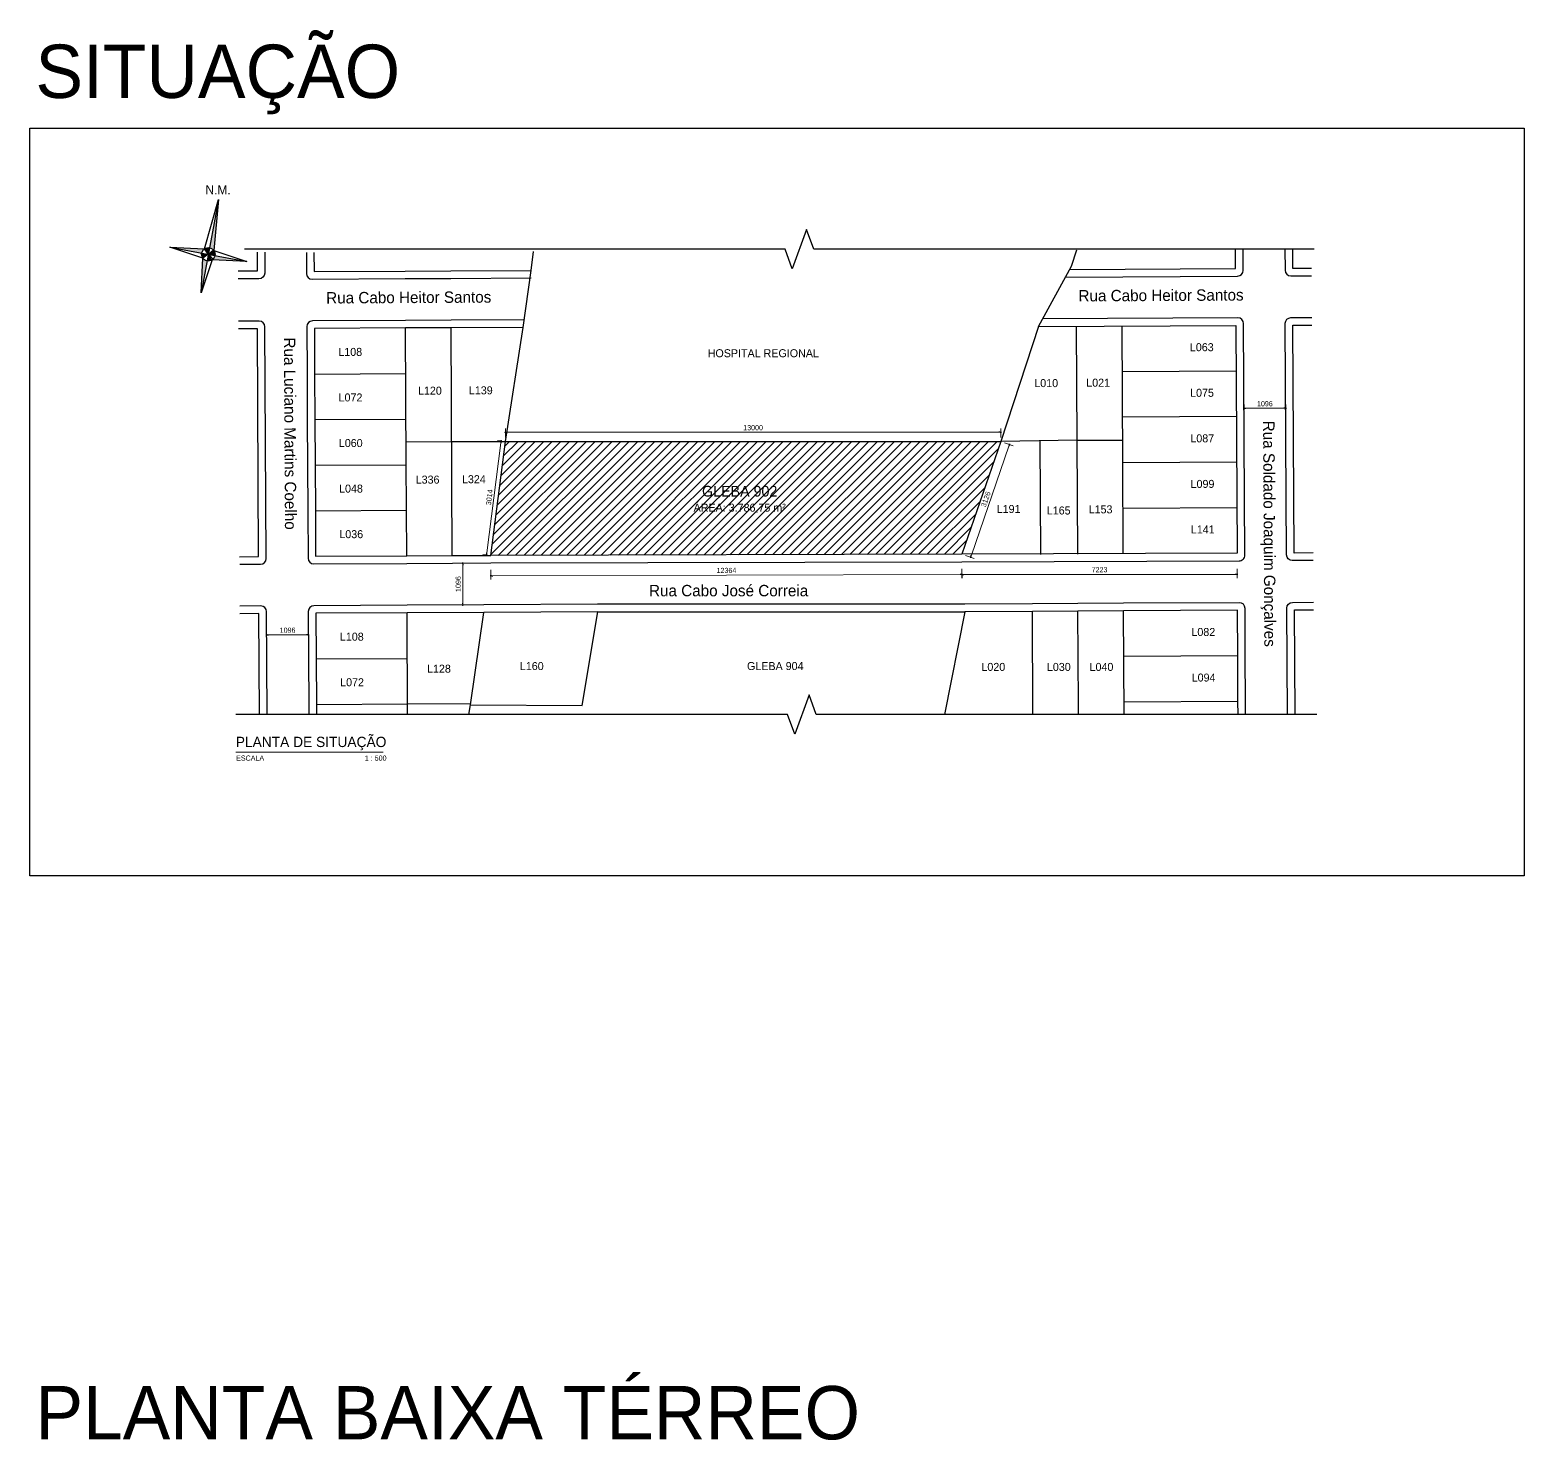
# Model space of a CAD drawing. Header units: centimetres. Extents: x 30244 to 739299, y -139216 to 99734.
# Drawn here: x 610902 to 650117, y 22150 to 59163 of the extents above; entities that cross this region are included whole.
import ezdxf

# ---------------------------------------------------------------- set-up
doc = ezdxf.new("R2010")
doc.units = ezdxf.units.CM
doc.header["$LTSCALE"] = 4
for name, color, linetype in [('0.4', 4, 'Continuous'), ('0.6', 6, 'Continuous'), ('2', 2, 'Continuous'), ('B-COTAS', 1, 'Continuous'), ('C-TEXTO-02', 2, 'Continuous'), ('CONTORNO TERRENO', 3, 'Continuous'), ('NOVO', 170, 'Continuous')]:
    doc.layers.add(name, color=color, linetype=linetype)
for name, color, linetype, lineweight in [('C-TEXTO-01', 2, 'Continuous', 20), ('C-TEXTO-03', 2, 'Continuous', 20), ('textos', 2, 'Continuous', 9)]:
    doc.layers.add(name, color=color, linetype=linetype, lineweight=lineweight)
doc.styles.add('EC_NOMES', font='GOTHIC.TTF')
doc.styles.add('Esc.500', font='ERASLGHT.TTF', dxfattribs={"height": 90})
doc.styles.add('Esc.750', font='ERASLGHT.TTF', dxfattribs={"height": 135})
doc.styles.get("Standard").update_dxf_attribs({"font": 'ERASMD.TTF'})
doc.styles.add('Símbolos', font='ERASLGHT.TTF')
doc.dimstyles.new('ARQ500', dxfattribs={"dimscale": 500, "dimtxt": 90, "dimasz": 0.1, "dimexe": 0.2, "dimexo": 0.2, "dimgap": 0.1, "dimtad": 1, "dimdec": 0, "dimzin": 12, "dimdsep": 46, "dimtxsty": 'Esc.500', "dimblk1": 'DOT', "dimblk2": 'DOT', "dimsah": 1, "dimcen": 0.4, "dimclrd": 256, "dimclre": 256, "dimclrt": 2, "dimadec": 0, "dimazin": 0, "dimtfac": 1, "dimtdec": 0, "dimtix": 1, "dimtmove": 2, "dimatfit": 3, "dimldrblk": 'DOT', "dimfxl": 0.3, "dimfxlon": 1, "dimtolj": 1, "dimtzin": 12, "dimlwd": 9, "dimlwe": 9, "dimarcsym": 0})

# ---------------------------------------------------------------- blocks, each defined once
blk = doc.blocks.new('DOT')
at = {"color": 0, "linetype": 'ByBlock'}
blk.add_line((-0.5, 0), (-1, 0), dxfattribs=at)
at = {"color": 0, "linetype": 'ByBlock', "const_width": 0.5}
blk.add_lwpolyline([(-0.25, 0, 1), (0.25, 0, 1)], format="xyb", close=True, dxfattribs=at)
blk = doc.blocks.new('*D104')
at = {"layer": 'B-COTAS', "lineweight": 9, "transparency": 16777216}
for p, q in [((623382, 48461), (623382, 48702)), ((636382, 48461), (636382, 48702)), ((623432, 48602), (636332, 48602))]:
    blk.add_line(p, q, dxfattribs=at)
at = {"layer": 'DEFPOINTS', "color": 0, "transparency": 16777216}
for p in [(623382, 48361), (636382, 48602), (636382, 48361)]:
    blk.add_point(p, dxfattribs=at)
at = {"layer": 'B-COTAS', "lineweight": 9, "transparency": 16777216, "xscale": 50, "yscale": 50, "zscale": 50, "rotation": 180}
blk.add_blockref('DOT', (623382, 48602), dxfattribs=at)
at = {"layer": 'B-COTAS', "lineweight": 9, "transparency": 16777216, "xscale": 50, "yscale": 50, "zscale": 50}
blk.add_blockref('DOT', (636382, 48602), dxfattribs=at)
at = {"layer": 'B-COTAS', "color": 2, "transparency": 16777216, "insert": (629882, 48722), "char_height": 135, "attachment_point": 5, "style": 'Esc.750'}
blk.add_mtext('\\A1;13000', dxfattribs=at)
blk = doc.blocks.new('_Dot')
at = {"color": 0, "linetype": 'ByBlock', "lineweight": -2}
blk.add_line((-0.5, 0), (-1, 0), dxfattribs=at)
at = {"color": 0, "linetype": 'ByBlock', "const_width": 0.5}
blk.add_lwpolyline([(-0.25, 0, 1), (0.25, 0, 1)], format="xyb", close=True, dxfattribs=at)
blk = doc.blocks.new('*D105')
at = {"layer": 'B-COTAS', "lineweight": 9, "transparency": 16777216}
for p, q in [((623001, 44988), (623001, 44738)), ((623051, 44838), (635315, 44872)), ((635364, 45022), (635365, 44772))]:
    blk.add_line(p, q, dxfattribs=at)
at = {"layer": 'DEFPOINTS', "color": 0, "transparency": 16777216}
for p in [(623000, 45214), (635364, 45248), (635365, 44872)]:
    blk.add_point(p, dxfattribs=at)
at = {"layer": 'B-COTAS', "lineweight": 9, "transparency": 16777216, "xscale": 50, "yscale": 50, "zscale": 50}
for p, rotation in [((623001, 44838), 180.1566305847917), ((635365, 44872), 0.1566305847916921)]:
    blk.add_blockref('DOT', p, dxfattribs=dict(at, rotation=rotation))
at = {"layer": 'B-COTAS', "color": 2, "transparency": 16777216, "insert": (629183, 44975), "char_height": 135, "attachment_point": 5, "rotation": 0.1566, "style": 'Esc.750'}
blk.add_mtext('\\A1;12364', dxfattribs=at)
blk = doc.blocks.new('*D106')
at = {"layer": 'B-COTAS', "lineweight": 9, "transparency": 16777216}
for p, q in [((636477, 48328), (636707, 48249)), ((636596, 48234), (635610, 45373)), ((635458, 45372), (635688, 45293))]:
    blk.add_line(p, q, dxfattribs=at)
at = {"layer": 'DEFPOINTS', "color": 0, "transparency": 16777216}
for p in [(636382, 48361), (635364, 45405), (635593, 45326)]:
    blk.add_point(p, dxfattribs=at)
at = {"layer": 'B-COTAS', "lineweight": 9, "transparency": 16777216, "xscale": 50, "yscale": 50, "zscale": 50}
for p, rotation in [((636612, 48282), 70.9824842449628), ((635593, 45326), 250.9824842449628)]:
    blk.add_blockref('DOT', p, dxfattribs=dict(at, rotation=rotation))
at = {"layer": 'B-COTAS', "color": 2, "transparency": 16777216, "insert": (635990, 46843), "char_height": 135, "attachment_point": 5, "rotation": 70.9825, "style": 'Esc.750'}
blk.add_mtext('\\A1;3126', dxfattribs=at)
blk = doc.blocks.new('*D107')
at = {"layer": 'B-COTAS', "lineweight": 9, "transparency": 16777216}
for p, q in [((623264, 48325), (622895, 45435)), ((623283, 48373), (623171, 48388)), ((622901, 45384), (622789, 45398))]:
    blk.add_line(p, q, dxfattribs=at)
at = {"layer": 'DEFPOINTS', "color": 0, "transparency": 16777216}
for p in [(623382, 48361), (622888, 45386), (623000, 45371)]:
    blk.add_point(p, dxfattribs=at)
at = {"layer": 'B-COTAS', "lineweight": 9, "transparency": 16777216, "xscale": 50, "yscale": 50, "zscale": 50}
for p, rotation in [((623270, 48375), 82.72044767476393), ((622888, 45386), 262.7204476747639)]:
    blk.add_blockref('DOT', p, dxfattribs=dict(at, rotation=rotation))
at = {"layer": 'B-COTAS', "color": 2, "transparency": 16777216, "insert": (622961, 46895), "char_height": 135, "attachment_point": 5, "rotation": 82.7204, "style": 'Esc.750'}
blk.add_mtext('\\A1;3014', dxfattribs=at)
blk = doc.blocks.new('*D108')
at = {"layer": 'B-COTAS', "lineweight": 9, "transparency": 16777216}
for p, q in [((635364, 45022), (635364, 44772)), ((635414, 44872), (642537, 44872)), ((642587, 45022), (642587, 44772))]:
    blk.add_line(p, q, dxfattribs=at)
at = {"layer": 'DEFPOINTS', "color": 0, "transparency": 16777216}
for p in [(635364, 45248), (642587, 45288), (642587, 44872)]:
    blk.add_point(p, dxfattribs=at)
at = {"layer": 'B-COTAS', "lineweight": 9, "transparency": 16777216, "xscale": 50, "yscale": 50, "zscale": 50, "rotation": 180}
blk.add_blockref('DOT', (635364, 44872), dxfattribs=at)
at = {"layer": 'B-COTAS', "lineweight": 9, "transparency": 16777216, "xscale": 50, "yscale": 50, "zscale": 50}
blk.add_blockref('DOT', (642587, 44872), dxfattribs=at)
at = {"layer": 'B-COTAS', "color": 2, "transparency": 16777216, "insert": (638975, 44992), "char_height": 135, "attachment_point": 5, "style": 'Esc.750'}
blk.add_mtext('\\A1;7223', dxfattribs=at)
blk = doc.blocks.new('*D109')
at = {"layer": 'B-COTAS', "lineweight": 9, "transparency": 16777216}
for p, q in [((622113, 45166), (622363, 45166)), ((622263, 45116), (622263, 44120)), ((622113, 44070), (622363, 44070))]:
    blk.add_line(p, q, dxfattribs=at)
at = {"layer": 'DEFPOINTS', "color": 0, "transparency": 16777216}
for p in [(621990, 45166), (621996, 44070), (622263, 44070)]:
    blk.add_point(p, dxfattribs=at)
at = {"layer": 'B-COTAS', "lineweight": 9, "transparency": 16777216, "xscale": 50, "yscale": 50, "zscale": 50}
for p, rotation in [((622263, 45166), 90), ((622263, 44070), 270)]:
    blk.add_blockref('DOT', p, dxfattribs=dict(at, rotation=rotation))
at = {"layer": 'B-COTAS', "color": 2, "transparency": 16777216, "insert": (622144, 44618), "char_height": 135, "attachment_point": 5, "rotation": 90, "style": 'Esc.750'}
blk.add_mtext('\\A1;1096', dxfattribs=at)
blk = doc.blocks.new('*D110')
at = {"layer": 'B-COTAS', "lineweight": 9, "transparency": 16777216}
for p, q in [((642766, 49188), (642766, 49332)), ((642816, 49232), (643812, 49232)), ((643862, 49194), (643862, 49332))]:
    blk.add_line(p, q, dxfattribs=at)
at = {"layer": 'DEFPOINTS', "color": 0, "transparency": 16777216}
for p in [(642766, 49088), (643862, 49232), (643862, 49094)]:
    blk.add_point(p, dxfattribs=at)
at = {"layer": 'B-COTAS', "lineweight": 9, "transparency": 16777216, "xscale": 50, "yscale": 50, "zscale": 50, "rotation": 180}
blk.add_blockref('DOT', (642766, 49232), dxfattribs=at)
at = {"layer": 'B-COTAS', "lineweight": 9, "transparency": 16777216, "xscale": 50, "yscale": 50, "zscale": 50}
blk.add_blockref('DOT', (643862, 49232), dxfattribs=at)
at = {"layer": 'B-COTAS', "color": 2, "transparency": 16777216, "insert": (643314, 49351), "char_height": 135, "attachment_point": 5, "style": 'Esc.750'}
blk.add_mtext('\\A1;1096', dxfattribs=at)
blk = doc.blocks.new('*D111')
at = {"layer": 'B-COTAS', "lineweight": 9, "transparency": 16777216}
for p, q in [((617116, 43286), (617116, 43386)), ((618163, 43286), (617166, 43286)), ((618213, 43286), (618213, 43386))]:
    blk.add_line(p, q, dxfattribs=at)
at = {"layer": 'DEFPOINTS', "color": 0, "transparency": 16777216}
for p in [(617116, 43286), (617116, 43271), (618213, 43277)]:
    blk.add_point(p, dxfattribs=at)
at = {"layer": 'B-COTAS', "lineweight": 9, "transparency": 16777216, "xscale": 50, "yscale": 50, "zscale": 50, "rotation": 180}
blk.add_blockref('DOT', (617116, 43286), dxfattribs=at)
at = {"layer": 'B-COTAS', "lineweight": 9, "transparency": 16777216, "xscale": 50, "yscale": 50, "zscale": 50}
blk.add_blockref('DOT', (618213, 43286), dxfattribs=at)
at = {"layer": 'B-COTAS', "color": 2, "transparency": 16777216, "insert": (617665, 43406), "char_height": 135, "attachment_point": 5, "style": 'Esc.750'}
blk.add_mtext('\\A1;1096', dxfattribs=at)

msp = doc.modelspace()

# ---------------------------------------------------------------- hatches: boundary and pattern name
at = {"layer": '2'}
h = msp.add_hatch(color=256, dxfattribs=at)
h.paths.add_polyline_path([(615729.918, 53372.198), (615850.099, 54713.631), (615616.019, 53446.256, -0.199527702)])
h.paths.add_polyline_path([(616592.319, 53082.865), (615757.834, 53239.536, -0.198640229), (615683.94, 53126.196)])
h.paths.add_polyline_path([(615397.511, 52263.194), (615551.723, 53098.138, -0.197987754), (615438.418, 53171.333)])
h.paths.add_polyline_path([(615409.907, 53304.858, -0.197933079), (615483.405, 53417.925), (614575.423, 53461.529)])
h = msp.add_hatch(color=256, dxfattribs=at)
h.paths.add_polyline_path([(615583.871, 53272.197), (615409.907, 53304.858, 0.200603678), (615438.418, 53171.333)])
h.paths.add_polyline_path([(615683.94, 53126.196), (615583.871, 53272.197), (615551.723, 53098.138, 0.198418582)])
h.paths.add_polyline_path([(615757.834, 53239.536, 0.199063094), (615729.918, 53372.198), (615583.871, 53272.197)])
h.paths.add_polyline_path([(615583.871, 53272.197), (615616.019, 53446.256, 0.199125863), (615483.405, 53417.925)])
at = {"layer": 'B-COTAS'}
h = msp.add_hatch(dxfattribs=at)
h.set_pattern_fill('ANSI31', color=8, scale=50)
h.set_pattern_definition([(45, (428043.56, 152630.52), (-112.2532, 112.2532), [])])
h.paths.add_polyline_path([(635357.469, 45405), (636382.491, 48360.768), (623382.051, 48360.768), (623000.165, 45371.218)])
h.paths.add_polyline_path([(628251.211, 46343.79), (630815.743, 46343.79), (630815.743, 47334.788), (628251.211, 47334.788)], flags=24)

# ---------------------------------------------------------------- linework, layer by layer
at = {"layer": '0.4', "ltscale": 2, "transparency": 33554559}
msp.add_line((622463.83, 41452.01), (622813.975, 43875.22), dxfattribs=at)
at = {"layer": '0.4'}
for points in [[(623382.051, 48360.768), (623849.574, 51355.784), (624060.68, 52851.919), (624122.744, 53350.585)], [(637371.633, 51376.261), (638235.332, 52958.775), (638374.308, 53390.185)], [(638191.861, 52875.717), (642545.937, 52899.458), (642543.22, 53397.771)], [(644038.159, 53405.922), (644040.876, 52907.609), (644539.189, 52910.327)], [(616867.757, 53327.299), (616865.04, 52828.986), (616366.727, 52831.703)], [(618357.262, 53319.148), (618359.979, 52820.835), (620751.882, 52833.877), (621947.833, 52840.398), (624060.68, 52851.919)], [(637371.633, 51376.261), (642554.089, 51404.519), (642586.694, 45424.763), (635363.734, 45405.017)], [(637371.633, 51376.261), (636382.491, 48360.768)], [(644579.946, 45435.631), (644081.633, 45432.914), (644049.028, 51412.67), (644547.341, 51415.388)], [(616407.484, 45335.271), (616905.797, 45337.988), (616873.191, 51317.744), (616374.878, 51315.027)], [(623849.574, 51355.784), (621955.984, 51345.459), (620760.033, 51338.938), (618368.13, 51325.896), (618374.652, 50129.944), (618381.173, 48933.993), (618387.694, 47738.042), (618394.215, 46542.09), (618400.736, 45346.139), (620792.639, 45359.182), (621988.59, 45365.703), (623000.165, 45371.218)], [(642609.757, 41195.173), (642607.888, 41537.921), (642601.367, 42733.872), (642594.846, 43929.824), (639604.968, 43913.521), (638409.016, 43907), (637213.065, 43900.478), (635437.383, 43890.695)], [(644104.74, 41195.173), (644089.785, 43937.975), (644588.098, 43940.692)], [(616928.387, 41195.173), (616913.949, 43843.049), (616415.636, 43840.332)], [(625803.853, 43891.523), (622813.975, 43875.22), (620800.79, 43864.242), (618408.888, 43851.2), (618415.409, 42655.249), (618421.93, 41459.298), (618423.37, 41195.173)], [(622425.311, 41195.173), (622463.83, 41452.01), (625394.754, 41433.735), (625803.853, 43891.523), (635437.383, 43890.695), (634905.332, 41195.173)]]:
    msp.add_lwpolyline(points, dxfattribs=at)
for points in [[(638080.88, 52675.78), (642596.855, 52700.405, 0.414213562), (642745.534, 52850.714), (642742.545, 53398.858)], [(643838.834, 53404.836), (643841.823, 52856.691, 0.414213562), (643992.132, 52708.013), (644540.276, 52711.001)], [(617067.082, 53326.212), (617064.093, 52778.068, -0.414213562), (616913.784, 52629.389), (616365.64, 52632.378)], [(618157.937, 53318.061), (618160.926, 52769.916, 0.414213562), (618311.235, 52621.238), (620752.968, 52634.552), (621948.92, 52641.073), (624061.767, 52652.594)], [(616408.571, 45135.945), (616956.715, 45138.934, 0.414213562), (617105.394, 45289.243), (617072.245, 51368.662, 0.414213562), (616921.936, 51517.341), (616373.792, 51514.352)], [(623848.487, 51555.109), (621954.897, 51544.784), (620758.946, 51538.263), (618317.212, 51524.949, 0.414213562), (618168.534, 51374.64), (618175.326, 50128.857), (618181.848, 48932.906), (618188.369, 47736.955), (618194.89, 46541.004), (618201.683, 45295.221, 0.414213562), (618351.992, 45146.542), (620793.726, 45159.856), (621989.677, 45166.377), (623001.252, 45171.893), (635364.279, 45205.69), (642637.207, 45225.572, 0.415010138), (642786.292, 45375.883), (642753.142, 51455.437, 0.414213562), (642602.833, 51604.116), (637480.748, 51576.187)], [(644581.033, 45236.306), (644032.889, 45233.317, -0.414213562), (643882.58, 45381.996), (643849.431, 51461.415, -0.414213562), (643998.109, 51611.724), (644546.254, 51614.713)], [(617127.718, 41195.173), (617113.002, 43893.967, 0.414213562), (616962.693, 44042.646), (616414.549, 44039.657)], [(642809.088, 41195.173), (642807.213, 41539.008), (642800.692, 42734.959), (642793.899, 43980.742, 0.414213562), (642643.59, 44129.421), (639603.881, 44112.846), (638407.929, 44106.325), (637211.973, 44099.804), (635436.285, 44090.02), (625802.766, 44090.848), (622812.888, 44074.545), (620799.703, 44063.568), (618357.969, 44050.254, 0.414213562), (618209.291, 43899.945), (618216.084, 42654.162), (618222.605, 41458.211), (618224.039, 41195.173)], [(643905.409, 41195.173), (643890.188, 43986.719, -0.414213562), (644038.867, 44137.029), (644587.011, 44140.017)]]:
    msp.add_lwpolyline(points, format="xyb", dxfattribs=at)
at = {"layer": '0.4', "ltscale": 2, "transparency": 33554687}
for points in [[(638400.865, 45401.939), (638368.259, 51381.695)], [(639583.774, 47800.362), (639564.21, 51388.216)], [(620779.596, 47751.084), (620760.033, 51338.938)], [(621988.59, 45365.703), (621955.984, 51345.459)], [(642560.61, 50208.568), (639570.732, 50192.265)], [(618374.652, 50129.944), (620766.554, 50142.987)], [(618381.173, 48933.993), (620773.075, 48947.035)], [(642567.131, 49012.616), (639577.253, 48996.314)], [(620776.336, 48349.06), (621972.287, 48355.581), (623382.051, 48360.768)], [(638384.562, 48391.817), (636382.491, 48360.768)], [(637405.983, 48386.481), (637422.286, 45396.603)], [(638384.562, 48391.817), (639580.513, 48398.338)], [(639596.816, 45408.46), (639583.449, 47859.952)], [(618387.694, 47738.042), (620779.596, 47751.084)], [(620792.639, 45359.182), (620779.272, 47810.674)], [(642573.652, 47816.665), (639583.774, 47800.362)], [(618394.215, 46542.09), (620786.118, 46555.133)], [(642580.173, 46620.714), (639590.295, 46604.411)], [(620815.344, 41195.173), (620800.79, 43864.242)], [(637227.816, 41195.173), (637213.065, 43900.478)], [(638422.384, 41455.507), (638409.016, 43907)], [(639619.79, 41195.173), (639604.968, 43913.521)], [(618415.409, 42655.249), (620807.311, 42668.291)], [(642601.367, 42733.872), (639611.489, 42717.569)], [(618421.93, 41459.298), (620813.832, 41472.34)], [(620813.832, 41472.34), (622468.232, 41481.361)], [(638423.803, 41195.173), (638422.384, 41455.507)], [(642607.888, 41537.921), (639618.01, 41521.618)]]:
    msp.add_lwpolyline(points, dxfattribs=at)
at = {"layer": '0.6'}
msp.add_lwpolyline([(635357.469, 45405), (623000.165, 45371.218), (623382.051, 48360.768), (636382.491, 48360.768)], close=True, dxfattribs=at)
at = {"layer": '2'}
for p, q in [((615850.099, 54713.631), (615397.511, 52263.194)), ((615483.405, 53417.925), (615850.099, 54713.631)), ((615850.099, 54713.631), (615729.918, 53372.198)), ((614575.423, 53461.529), (616592.319, 53082.865)), ((614575.423, 53461.529), (615483.405, 53417.925)), ((615438.418, 53171.333), (614575.423, 53461.529)), ((615583.871, 53272.197), (615483.405, 53417.925)), ((615586.856, 53274.457), (615722.817, 53387.792)), ((615729.918, 53372.198), (616592.319, 53082.865)), ((615397.511, 52263.194), (615438.418, 53171.333)), ((615683.94, 53126.196), (615397.511, 52263.194)), ((615583.871, 53272.197), (615438.418, 53171.333)), ((615586.856, 53274.457), (615700.254, 53138.55)), ((616592.319, 53082.865), (615683.94, 53126.196))]:
    msp.add_line(p, q, dxfattribs=at)
msp.add_circle((615583.871, 53272.197), 177.003, dxfattribs=at)
at = {"layer": 'C-TEXTO-01', "const_width": 30}
msp.add_lwpolyline([(616305.166, 40205.054), (620179.518, 40205.054)], dxfattribs=at)
at = {"layer": 'CONTORNO TERRENO', "linetype": 'Continuous'}
for points in [[(644608.531, 53405.922), (631472.808, 53405.922), (631285.308, 53921.075), (630910.308, 52890.77), (630722.808, 53405.922), (616536.954, 53405.922)], [(644675.113, 41195.173), (631539.39, 41195.173), (631351.89, 41710.325), (630976.89, 40680.021), (630789.39, 41195.173), (616305.166, 41195.173)]]:
    msp.add_lwpolyline(points, dxfattribs=at)
at = {"layer": 'NOVO'}
msp.add_lwpolyline([(610901.856, 56579.895), (650117.231, 56579.895), (650117.231, 36960.866), (610901.856, 36960.866)], close=True, dxfattribs=at)

# ---------------------------------------------------------------- texts
at = {"layer": '2'}
msp.add_text('N.M.', height=234.5301, dxfattribs=at).set_placement((615510.493, 54848.41))
at = {"layer": 'C-TEXTO-02', "insert": (616305.166, 40256.762), "char_height": 270, "attachment_point": 7, "style": 'Símbolos'}
msp.add_mtext('PLANTA DE SITUAÇÃO', dxfattribs=at)
at = {"layer": 'C-TEXTO-02', "insert": (616314.874, 40118.102), "char_height": 135, "width": 3872.48347, "attachment_point": 1, "style": 'Símbolos'}
msp.add_mtext('ESCALA                                                   1 : 500', dxfattribs=at)
at = {"layer": 'C-TEXTO-03', "style": 'Símbolos'}
for s, p in [('L108', (618997.182, 50606.482)), ('HOSPITAL REGIONAL', (628691.1, 50571.38, -75545.377)), ('L063', (641345.159, 50729.594)), ('L139', (622423.641, 49597.321)), ('L010', (637262.058, 49786.989)), ('L021', (638625.922, 49797.845)), ('L072', (619003.703, 49410.531)), ('L120', (621087.582, 49588.763)), ('L075', (641351.68, 49533.643)), ('L060', (619010.224, 48214.58)), ('L087', (641358.202, 48337.692)), ('L336', (621027.137, 47254.343)), ('L324', (622242.031, 47264.968)), ('L048', (619016.745, 47018.629)), ('L099', (641364.723, 47141.741)), ('L191', (636275.531, 46483.439)), ('L153', (638688.634, 46473.497)), ('L165', (637590.465, 46443.815)), ('L036', (619023.266, 45822.677)), ('L141', (641371.244, 45945.789)), ('L108', (619037.939, 43131.787)), ('L082', (641385.916, 43254.899)), ('L128', (621325.181, 42291.658)), ('L160', (623761.463, 42360.896)), ('GLEBA 904', (629722.67, 42360.896)), ('L020', (635874.573, 42338.419)), ('L030', (637593.571, 42338.419)), ('L040', (638712.826, 42338.419)), ('L072', (619044.46, 41935.836)), ('L094', (641392.438, 42058.948))]:
    msp.add_text(s, height=210, dxfattribs=at).set_placement(p)
at = {"layer": 'C-TEXTO-03', "attachment_point": 1, "style": 'Símbolos'}
for s, insert, char_height, width in [('SITUAÇÃO', (611048.621, 58776.59), 1400, 19590.43881), ('\\pxqc;{\\H1.33333x;\\C6;GLEBA 902\\H0.75x;\\P\\C4;ÁREA: 3.786,75 m²}', (628061.271, 47195.314), 210, 2938.56582), ('PLANTA BAIXA TÉRREO', (611048.621, 23569.65), 1400, 24161.92517)]:
    msp.add_mtext(s, dxfattribs=dict(at, insert=insert, char_height=char_height, width=width))
at = {"layer": 'textos', "style": 'EC_NOMES'}
for s, rotation, p in [('Rua Cabo Heitor Santos', 0.312413, (618678.479, 51980.781)), ('Rua Cabo Heitor Santos', 0.312413, (638422.451, 52035.183)), ('Rua Luciano Martins Coelho', 270.312413, (617568.868, 51088.76)), ('Rua Soldado Joaquim Gonçalves', 270.312413, (643266.921, 48904.26)), ('Rua Cabo José Correia', 359.9960628, (627151.002, 44297.052))]:
    msp.add_text(s, height=298.99226, rotation=rotation, dxfattribs=at).set_placement(p)

# ---------------------------------------------------------------- dimensions: what is measured, and where the dimension line sits
at = {"layer": 'B-COTAS'}
for base, p1, p2, picture, middle in [((643862.339, 49231.648), (642766.05, 49088.099), (643862.339, 49094.077), '*D110', (643314.195, 49351.225)), ((636382.491, 48602.011), (623382.051, 48360.768), (636382.491, 48360.768), '*D104', (629882.271, 48721.588)), ((642586.587, 44872.136), (635363.734, 45248.275), (642586.587, 45287.659), '*D108', (638975.16, 44991.713)), ((617116.399, 43286.346), (618212.687, 43277.053), (617116.399, 43271.076), '*D111', (617664.543, 43405.923))]:
    dim = msp.add_linear_dim(base=base, p1=p1, p2=p2, dimstyle='ARQ500', override={"dimtxsty": 'Esc.750'}, dxfattribs=at)
    dim.commit()
    dim.dimension.update_dxf_attribs({"geometry": picture, "text_midpoint": middle})
for p1, p2, distance, picture, middle in [((623382.051, 48360.768), (623000.165, 45371.218), -112.8, '*D107', (622960.604, 46895.438)), ((636382.491, 48360.768), (635363.734, 45405.017), 242.982, '*D106', (635989.782, 46842.68)), ((623000.165, 45214.476), (635363.734, 45248.275), -376.14, '*D105', (629182.651, 44974.813))]:
    dim = msp.add_aligned_dim(p1=p1, p2=p2, distance=distance, dimstyle='ARQ500', override={"dimtxsty": 'Esc.750'}, dxfattribs=at)
    dim.commit()
    dim.dimension.update_dxf_attribs({"geometry": picture, "text_midpoint": middle})
dim = msp.add_linear_dim(base=(622263.14, 44070.089), p1=(621989.677, 45166.377), p2=(621995.655, 44070.089), angle=90, dimstyle='ARQ500', override={"dimtxsty": 'Esc.750'}, dxfattribs=at)
dim.commit()
dim.dimension.update_dxf_attribs({"geometry": '*D109', "text_midpoint": (622143.564, 44618.233)})

doc.saveas('drawing.dxf')
